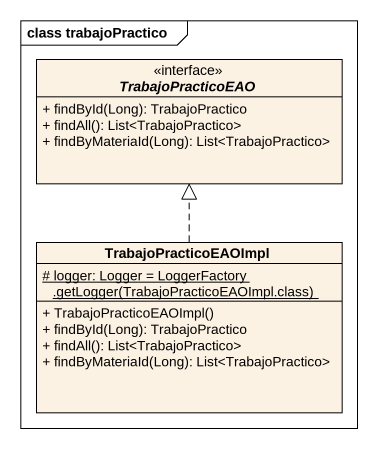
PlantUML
@startuml
mainframe class trabajoPractico
hide circle
hide empty members
skinparam classAttributeIconSize 0
interface TrabajoPracticoEAO <<interface>> {
  + findById(Long): TrabajoPractico
  + findAll(): List<TrabajoPractico>
  + findByMateriaId(Long): List<TrabajoPractico>
}
class TrabajoPracticoEAOImpl {
  {static} {field} # logger: Logger = LoggerFactory .getLogger(TrabajoPracticoEAOImpl.class)
  + TrabajoPracticoEAOImpl()
  + findById(Long): TrabajoPractico
  + findAll(): List<TrabajoPractico>
  + findByMateriaId(Long): List<TrabajoPractico>
}
TrabajoPracticoEAOImpl .up.|> TrabajoPracticoEAO
@enduml
